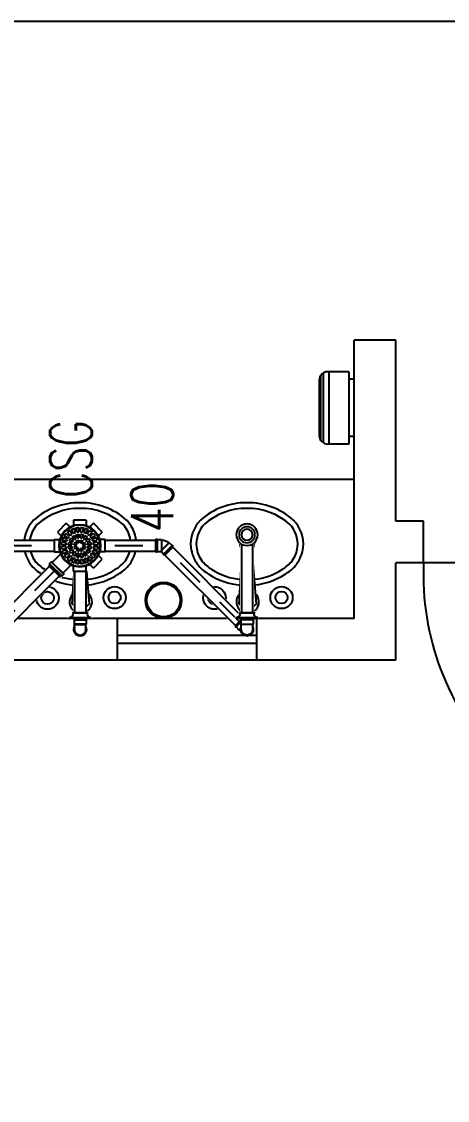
# Model space of a CAD drawing. Header units: inches. Extents: x 542787 to 543192, y 9574025 to 9574373.
# Drawn here: x 543048.225 to 543049.757, y 9574104.622 to 9574108.5 of the extents above; entities that cross this region are included whole.
import ezdxf
from ezdxf.enums import TextEntityAlignment as Align

# ---------------------------------------------------------------- set-up
doc = ezdxf.new("R2010")
doc.units = ezdxf.units.IN
doc.header["$MEASUREMENT"] = 0
doc.linetypes.add('DASHDOT', pattern=[1, 0.5, -0.25, 0, -0.25])
doc.linetypes.add('HIDDEN2', pattern=[4.7625, 3.175, -1.5875])
for name, color, linetype in [('EIXO', 8, 'Continuous'), ('I-ARQ', 8, 'Continuous'), ('I-ESGOTO', 6, 'Continuous'), ('I-NORMO_INST', 4, 'Continuous'), ('TINTERNO', 8, 'Continuous')]:
    doc.layers.add(name, color=color, linetype=linetype)
doc.styles.add('125', font='ROMANS.SHX', dxfattribs={"width": 0.7, "height": 0.25})
doc.styles.add('25', font='ROMANS.SHX', dxfattribs={"width": 0.7, "height": 0.05})

# ---------------------------------------------------------------- blocks, each defined once
blk = doc.blocks.new('*U72')
at = {"color": 2}
blk.add_wipeout([(-0.0161, 0.0161), (0.1103, 0.1425), (0.1425, 0.1103), (0.0161, -0.0161)], dxfattribs=at)
for p, q in [((-0.0141, 0.0141), (0.1123, 0.1405)), ((0.0141, -0.0141), (0.1405, 0.1123))]:
    blk.add_line(p, q)
at = {"layer": 'EIXO', "linetype": 'DASHDOT', "ltscale": 0.01}
blk.add_line((0, 0), (0.1264, 0.1264), dxfattribs=at)
blk = doc.blocks.new('*U81')
at = {"color": 2}
blk.add_wipeout([(0, 0.0228), (0.5486, 0.0228), (0.5486, -0.0228), (0, -0.0228)], dxfattribs=at)
for p, q in [((0, 0.02), (0.5486, 0.02)), ((0, -0.02), (0.5486, -0.02))]:
    blk.add_line(p, q)
at = {"layer": 'EIXO', "linetype": 'DASHDOT', "ltscale": 0.01}
blk.add_line((0, 0), (0.5486, 0), dxfattribs=at)
blk = doc.blocks.new('*U76')
at = {"color": 2}
blk.add_wipeout([(0.0201, 0.0201), (1.9023, -1.862), (1.862, -1.9023), (-0.0201, -0.0201)], dxfattribs=at)
for p, q in [((0.0177, 0.0177), (1.8998, -1.8645)), ((-0.0177, -0.0177), (1.8645, -1.8998))]:
    blk.add_line(p, q)
at = {"layer": 'EIXO', "linetype": 'DASHDOT', "ltscale": 0.01}
blk.add_line((0, 0), (1.8821, -1.8821), dxfattribs=at)
blk = doc.blocks.new('*U82')
at = {"color": 2}
blk.add_wipeout([(0.1177, -0.0846), (0.3715, -0.3384), (0.3384, -0.3715), (0.0846, -0.1177)], dxfattribs=at)
for p, q in [((0.087, -0.1153), (0.3408, -0.3691)), ((0.1153, -0.087), (0.3691, -0.3408))]:
    blk.add_line(p, q)
at = {"layer": 'EIXO', "linetype": 'DASHDOT', "ltscale": 0.01}
blk.add_line((0.1011, -0.1011), (0.3549, -0.3549), dxfattribs=at)
blk = doc.blocks.new('*U67')
at = {"color": 2}
blk.add_wipeout([(0.0278, 0.0036), (0.0295, 0.0036), (0.0401, -0.007), (0.0415, -0.007), (0.0448, -0.0103), (0.0103, -0.0448), (0.007, -0.0415), (0.007, -0.0401), (-0.0036, -0.0295), (-0.0036, -0.0278), (-0.0085, -0.0228), (-0.0135, -0.0203), (-0.0208, -0.0127), (-0.0243, -0.0019), (-0.0237, 0.0059), (-0.0199, 0.0141), (-0.0152, 0.0191), (-0.0086, 0.0228), (-0.0002, 0.0244), (0.0052, 0.0238), (0.0135, 0.0203), (0.0187, 0.0156), (0.0228, 0.0085)], dxfattribs=at)
for p, q in [((0.0215, 0.0077), (0.0272, 0.002)), ((0.0223, -0.0045), (0.0288, 0.002)), ((0.0271, 0.002), (0.0227, -0.0025)), ((0.0288, 0.002), (0.0271, 0.002)), ((0.0395, -0.0086), (0.0288, 0.002)), ((-0.0077, -0.0215), (-0.002, -0.0272)), ((0.0045, -0.0223), (-0.002, -0.0288)), ((-0.002, -0.0271), (0.0025, -0.0227)), ((-0.002, -0.0288), (-0.002, -0.0271)), ((0.0086, -0.0395), (-0.002, -0.0288)), ((0.0409, -0.0086), (0.0086, -0.0409)), ((0.0437, -0.0115), (0.0115, -0.0437)), ((0.0409, -0.0086), (0.0395, -0.0086)), ((0.0437, -0.0115), (0.0409, -0.0086)), ((0.0086, -0.0409), (0.0086, -0.0395)), ((0.0115, -0.0437), (0.0086, -0.0409))]:
    blk.add_line(p, q)
for radius in [0.0228, 0.02]:
    blk.add_circle((0, 0), radius)
at = {"layer": 'TINTERNO'}
blk.add_line((0.0395, -0.0086), (0.0086, -0.0395), dxfattribs=at)
blk.add_circle((0, 0), 0.0188, dxfattribs=at)
blk = doc.blocks.new('*U68')
at = {"color": 2}
blk.add_wipeout([(0.0171, 0.0222), (0.0183, 0.0234), (0.0333, 0.0234), (0.0343, 0.0244), (0.039, 0.0244), (0.039, -0.0244), (0.0343, -0.0244), (0.0333, -0.0234), (0.0183, -0.0234), (0.0171, -0.0222), (0.0101, -0.0222), (0.0049, -0.0239), (-0.0057, -0.0237), (-0.0159, -0.0185), (-0.0209, -0.0126), (-0.024, -0.0041), (-0.0242, 0.0027), (-0.0222, 0.01), (-0.0174, 0.0171), (-0.0132, 0.0205), (-0.0048, 0.0239), (0.0022, 0.0243), (0.0101, 0.0222)], dxfattribs=at)
for p, q in [((0, 0.0206), (0.0178, 0.0206)), ((0.019, 0.0218), (0.0178, 0.0206)), ((0.034, 0.0218), (0.019, 0.0218)), ((0.035, 0.0228), (0.034, 0.0218)), ((0.039, 0.0228), (0.035, 0.0228)), ((0.039, 0.0228), (0.039, -0.0228)), ((0, -0.0206), (0.0178, -0.0206)), ((0.019, -0.0218), (0.0178, -0.0206)), ((0.034, -0.0218), (0.019, -0.0218)), ((0.035, -0.0228), (0.034, -0.0218)), ((0.039, -0.0228), (0.035, -0.0228))]:
    blk.add_line(p, q)
at = {"color": 8}
for p, q in [((0.0178, 0.0206), (0.0178, -0.0206)), ((0.019, -0.0218), (0.019, 0.0218)), ((0.034, 0.0218), (0.034, -0.0218)), ((0.035, 0.0228), (0.035, -0.0228))]:
    blk.add_line(p, q, dxfattribs=at)
blk.add_arc((0, 0), 0.0228, 64.6232, 295.3768, dxfattribs=at)
for radius, start, end in [(0.0218, 70.9009, 289.0991), (0.0206, 90, 270)]:
    blk.add_arc((0, 0), radius, start, end)
blk = doc.blocks.new('J4540')
at = {"color": 1, "style": '25'}
for tag, flags, p in [('DESCRICAO', 1, (-0.1561, -0.1085)), ('MARCA', 1, (-0.1561, -0.1877)), ('QUANT.', 3, (-0.1561, -0.2718))]:
    blk.add_attdef(tag, text='', height=0.05, dxfattribs=dict(at, flags=flags)).set_placement(p, align=Align.CENTER)
at = {"color": 2}
blk.add_wipeout([(0.0278, -0.0238), (0.0235, -0.0238), (0.0225, -0.0228), (0.0097, -0.0228), (0.0006, -0.0318), (0.0006, -0.0332), (-0.0025, -0.0363), (-0.0358, -0.0029), (-0.0328, 0.0001), (-0.0314, 0.0001), (-0.0207, 0.0107), (-0.019, 0.0107), (-0.0066, 0.0179), (0.0062, 0.0212), (0.0075, 0.0224), (0.0225, 0.0224), (0.0235, 0.0234), (0.0278, 0.0234)], dxfattribs=at)
for p, q in [((-0.031, -0.0007), (-0.0204, 0.0099)), ((0.0078, -0.0183), (-0.0204, 0.0099)), ((-0.0204, 0.0099), (-0.0187, 0.0099)), ((0.0078, 0.0216), (0.0066, 0.0204)), ((0.0228, 0.0216), (0.0078, 0.0216)), ((0.0078, 0.0216), (0.0078, -0.0183)), ((0.0238, 0.0226), (0.0228, 0.0216)), ((0.0278, 0.0226), (0.0238, 0.0226)), ((0.0238, 0.0226), (0.0238, -0.023)), ((0.0278, -0.023), (0.0278, 0.0226)), ((-0.0353, -0.0035), (-0.0324, -0.0007)), ((-0.003, -0.0357), (-0.0353, -0.0035)), ((-0.0002, -0.0329), (-0.0324, -0.0007)), ((-0.0324, -0.0007), (-0.031, -0.0007)), ((-0.003, -0.0357), (-0.0002, -0.0329)), ((-0.0002, -0.0315), (0.0093, -0.022)), ((-0.0002, -0.0329), (-0.0002, -0.0315)), ((0.0078, -0.0183), (0.0093, -0.022)), ((0.0228, -0.022), (0.0093, -0.022)), ((0.0238, -0.023), (0.0228, -0.022)), ((0.0278, -0.023), (0.0238, -0.023))]:
    blk.add_line(p, q)
at = {"color": 8}
for p, q in [((-0.0187, 0.0099), (0.0066, -0.0154)), ((0.0066, -0.0154), (0.0066, 0.0204)), ((0.0228, 0.0216), (0.0228, -0.022)), ((-0.0002, -0.0315), (-0.031, -0.0007)), ((0.0066, -0.0154), (0.0078, -0.0183))]:
    blk.add_line(p, q, dxfattribs=at)
blk.add_arc((0.0157, -0.0373), 0.0584, 98.9327, 126.0673)
blk = doc.blocks.new('SF40B5')
at = {"color": 8, "linetype": 'Continuous'}
for p, q in [((0.0011, 0.04), (0, 0.04)), ((0, 0.04), (0, -0.04)), ((0.0011, 0.04), (0.0011, -0.04)), ((0.0191, 0.0267), (0.0184, 0.0267)), ((0.0184, 0.0267), (0.0184, -0.0267)), ((0.0197, 0.026), (0.0197, -0.026)), ((0.0191, -0.0267), (0.0184, -0.0267)), ((0.0011, -0.04), (0, -0.04))]:
    blk.add_line(p, q, dxfattribs=at)
at = {"linetype": 'Continuous'}
for p, q in [((0.2669, 0.02), (0.0197, 0.02)), ((0.2669, -0.02), (0.0197, -0.02))]:
    blk.add_line(p, q, dxfattribs=at)
for radius in [0.0387, 0.02]:
    blk.add_circle((0.3, 0), radius)
at = {"color": 8}
blk.add_circle((0.3, 0), 0.0287, dxfattribs=at)
at = {"linetype": 'Continuous'}
for centre, start, end in [((0.0187, 0.0443), 201.6148, 268.9949), ((0.0187, -0.0443), 91.0051, 158.3852)]:
    blk.add_arc(centre, 0.019, start, end, dxfattribs=at)
at = {"color": 8, "linetype": 'Continuous'}
for centre, start, end in [((0.0191, 0.026), 0, 90), ((0.0191, -0.026), 270, 0)]:
    blk.add_arc(centre, 0.000667, start, end, dxfattribs=at)
at = {"color": 2}
blk.add_wipeout([(0.0011, 0.0446), (0.0067, 0.0446), (0.0067, 0.0383), (0.0149, 0.0312), (0.0253, 0.0312), (0.0253, 0.0246), (0.2659, 0.0246), (0.2726, 0.0326), (0.2841, 0.0398), (0.2972, 0.0431), (0.3107, 0.0422), (0.3233, 0.0371), (0.3337, 0.0284), (0.3408, 0.017), (0.3441, 0.0038), (0.3432, -0.0097), (0.3382, -0.0222), (0.3295, -0.0326), (0.318, -0.0398), (0.3049, -0.0431), (0.2914, -0.0422), (0.2788, -0.0371), (0.2684, -0.0284), (0.266, -0.0246), (0.0253, -0.0246), (0.0253, -0.0312), (0.0149, -0.0312), (0.0067, -0.0383), (0.0067, -0.0446), (0.0011, -0.0446)], dxfattribs=at)
at = {"color": 8, "linetype": 'Continuous'}
for p, q in [((0.0021, 0.04), (0.0011, 0.04)), ((0.0011, 0.04), (0.0011, -0.04)), ((0.0021, 0.04), (0.0021, -0.04)), ((0.0201, 0.0267), (0.0194, 0.0267)), ((0.0194, 0.0267), (0.0194, -0.0267)), ((0.0208, 0.026), (0.0208, -0.026)), ((0.0201, -0.0267), (0.0194, -0.0267)), ((0.0021, -0.04), (0.0011, -0.04))]:
    blk.add_line(p, q, dxfattribs=at)
at = {"linetype": 'Continuous'}
for p, q in [((0.2679, 0.02), (0.0208, 0.02)), ((0.2679, -0.02), (0.0208, -0.02))]:
    blk.add_line(p, q, dxfattribs=at)
for radius in [0.0387, 0.02]:
    blk.add_circle((0.3011, 0), radius)
at = {"color": 8}
blk.add_circle((0.3011, 0), 0.0287, dxfattribs=at)
at = {"linetype": 'Continuous'}
for centre, start, end in [((0.0198, 0.0443), 201.6148, 268.9949), ((0.0198, -0.0443), 91.0051, 158.3852)]:
    blk.add_arc(centre, 0.019, start, end, dxfattribs=at)
at = {"color": 8, "linetype": 'Continuous'}
for centre, start, end in [((0.0201, 0.026), 0, 90), ((0.0201, -0.026), 270, 0)]:
    blk.add_arc(centre, 0.000667, start, end, dxfattribs=at)
blk = doc.blocks.new('*U83')
at = {"color": 2}
blk.add_wipeout([(0.0036, -0.0278), (0.0036, -0.0295), (-0.007, -0.0401), (-0.007, -0.0415), (-0.0103, -0.0448), (-0.0448, -0.0103), (-0.0415, -0.007), (-0.0401, -0.007), (-0.0295, 0.0036), (-0.0278, 0.0036), (-0.0228, 0.0085), (-0.0203, 0.0135), (-0.0127, 0.0208), (-0.0019, 0.0243), (0.0059, 0.0237), (0.0141, 0.0199), (0.0191, 0.0152), (0.0228, 0.0086), (0.0244, 0.0002), (0.0238, -0.0052), (0.0203, -0.0135), (0.0156, -0.0187), (0.0085, -0.0228)], dxfattribs=at)
for p, q in [((-0.0395, -0.0086), (-0.0288, 0.002)), ((-0.0223, -0.0045), (-0.0288, 0.002)), ((-0.0288, 0.002), (-0.0271, 0.002)), ((-0.0215, 0.0077), (-0.0272, 0.002)), ((-0.0271, 0.002), (-0.0227, -0.0025)), ((-0.0437, -0.0115), (-0.0409, -0.0086)), ((-0.0115, -0.0437), (-0.0437, -0.0115)), ((-0.0086, -0.0409), (-0.0409, -0.0086)), ((-0.0409, -0.0086), (-0.0395, -0.0086)), ((-0.0086, -0.0395), (0.002, -0.0288)), ((-0.0045, -0.0223), (0.002, -0.0288)), ((0.002, -0.0271), (-0.0025, -0.0227)), ((0.0077, -0.0215), (0.002, -0.0272)), ((0.002, -0.0288), (0.002, -0.0271)), ((-0.0115, -0.0437), (-0.0086, -0.0409)), ((-0.0086, -0.0409), (-0.0086, -0.0395))]:
    blk.add_line(p, q)
for radius in [0.0228, 0.02]:
    blk.add_circle((0, 0), radius)
at = {"layer": 'TINTERNO'}
blk.add_line((-0.0086, -0.0395), (-0.0395, -0.0086), dxfattribs=at)
blk.add_circle((0, 0), 0.0188, dxfattribs=at)
blk = doc.blocks.new('A$C57B471C8')
for p, q in [((-0.2101, 0.0488), (-0.1783, 0.0806)), ((-0.1783, 0.0806), (-0.1646, 0.0669)), ((-0.152, 0.0915), (-0.152, 0.0721)), ((-0.152, 0.0915), (-0.107, 0.0915)), ((-0.107, 0.0915), (-0.107, 0.0721)), ((-0.0807, 0.0806), (-0.0944, 0.0669)), ((-0.0807, 0.0806), (-0.0489, 0.0488)), ((-0.2101, 0.0488), (-0.1964, 0.0351)), ((-0.0489, 0.0488), (-0.0626, 0.0351)), ((-0.221, -0.0225), (-0.221, 0.0225)), ((-0.221, 0.0225), (-0.2016, 0.0225)), ((-0.0181, 0.0273), (-0.0591, 0.0273)), ((-0.0168, 0.0309), (-0.0171, 0.0283)), ((-0.0071, 0.0318), (-0.0158, 0.0318)), ((-0.0158, 0.0308), (-0.0158, -0.0308)), ((-0.0071, 0.0308), (-0.0071, -0.0308)), ((-0.0061, 0.0311), (-0.0053, 0.0281)), ((0, 0.0273), (-0.0044, 0.0273)), ((0, 0.0273), (0, -0.0273)), ((-0.221, -0.0225), (-0.2016, -0.0225)), ((-0.2101, -0.0488), (-0.1964, -0.0351)), ((-0.0489, -0.0488), (-0.0626, -0.0351)), ((-0.0181, -0.0273), (-0.0591, -0.0273)), ((-0.0168, -0.0309), (-0.0171, -0.0283)), ((-0.0071, -0.0318), (-0.0158, -0.0318)), ((-0.0061, -0.0311), (-0.0053, -0.0281)), ((0, -0.0273), (-0.0044, -0.0273)), ((-0.1783, -0.0806), (-0.2101, -0.0488)), ((-0.1783, -0.0806), (-0.1646, -0.0669)), ((-0.152, -0.0915), (-0.152, -0.0721)), ((-0.107, -0.0915), (-0.107, -0.0721)), ((-0.0807, -0.0806), (-0.0944, -0.0669)), ((-0.0489, -0.0488), (-0.0807, -0.0806)), ((-0.107, -0.0915), (-0.152, -0.0915))]:
    blk.add_line(p, q)
at = {"color": 8}
for p, q in [((-0.1666, 0.0328), (-0.1781, 0.0444)), ((-0.1623, 0.0371), (-0.1739, 0.0486)), ((-0.1568, 0.0413), (-0.165, 0.0554)), ((-0.1516, 0.0443), (-0.1598, 0.0584)), ((-0.1452, 0.0469), (-0.1494, 0.0627)), ((-0.1394, 0.0485), (-0.1436, 0.0643)), ((-0.1376, 0.0273), (-0.1426, 0.0394)), ((-0.1325, 0.0494), (-0.1325, 0.0657)), ((-0.1325, 0.0283), (-0.1325, 0.0414)), ((-0.1265, 0.0494), (-0.1265, 0.0657)), ((-0.1265, 0.0283), (-0.1265, 0.0414)), ((-0.1214, 0.0273), (-0.1164, 0.0394)), ((-0.1196, 0.0485), (-0.1154, 0.0643)), ((-0.1138, 0.0469), (-0.1096, 0.0627)), ((-0.1074, 0.0443), (-0.0992, 0.0584)), ((-0.1022, 0.0413), (-0.094, 0.0554)), ((-0.0967, 0.0371), (-0.0851, 0.0486)), ((-0.0924, 0.0328), (-0.0809, 0.0444)), ((-0.1789, 0.003), (-0.1952, 0.003)), ((-0.178, 0.0099), (-0.1938, 0.0141)), ((-0.1764, 0.0157), (-0.1922, 0.0199)), ((-0.1738, 0.0221), (-0.1879, 0.0303)), ((-0.1708, 0.0273), (-0.1849, 0.0355)), ((-0.1578, 0.003), (-0.1709, 0.003)), ((-0.1568, 0.0081), (-0.1689, 0.0131)), ((-0.1545, 0.0136), (-0.1666, 0.0186)), ((-0.1517, 0.0179), (-0.1609, 0.0271)), ((-0.1474, 0.0222), (-0.1566, 0.0314)), ((-0.1401, 0.003), (-0.1498, 0.003)), ((-0.1431, 0.025), (-0.1481, 0.0371)), ((-0.1391, 0.0054), (-0.146, 0.0122)), ((-0.1349, 0.0096), (-0.1417, 0.0165)), ((-0.1325, 0.0106), (-0.1325, 0.0203)), ((-0.1265, 0.0106), (-0.1265, 0.0203)), ((-0.1241, 0.0096), (-0.1173, 0.0165)), ((-0.1199, 0.0054), (-0.113, 0.0122)), ((-0.1189, 0.003), (-0.1092, 0.003)), ((-0.1159, 0.025), (-0.1109, 0.0371)), ((-0.1116, 0.0222), (-0.1024, 0.0314)), ((-0.1073, 0.0179), (-0.0981, 0.0271)), ((-0.1045, 0.0136), (-0.0924, 0.0186)), ((-0.1022, 0.0081), (-0.0901, 0.0131)), ((-0.1012, 0.003), (-0.0881, 0.003)), ((-0.0882, 0.0273), (-0.0741, 0.0355)), ((-0.0852, 0.0221), (-0.0711, 0.0303)), ((-0.0826, 0.0157), (-0.0668, 0.0199)), ((-0.081, 0.0099), (-0.0652, 0.0141)), ((-0.0801, 0.003), (-0.0638, 0.003)), ((-0.0171, 0.0273), (-0.0171, -0.0273)), ((-0.0051, 0.0273), (-0.0051, -0.0273)), ((-0.1789, -0.003), (-0.1952, -0.003)), ((-0.178, -0.0099), (-0.1938, -0.0141)), ((-0.1764, -0.0157), (-0.1922, -0.0199)), ((-0.1738, -0.0221), (-0.1879, -0.0303)), ((-0.1708, -0.0273), (-0.1849, -0.0355)), ((-0.1666, -0.0328), (-0.1781, -0.0444)), ((-0.1623, -0.0371), (-0.1739, -0.0486)), ((-0.1578, -0.003), (-0.1709, -0.003)), ((-0.1568, -0.0081), (-0.1689, -0.0131)), ((-0.1545, -0.0136), (-0.1666, -0.0186)), ((-0.1517, -0.0179), (-0.1609, -0.0271)), ((-0.1474, -0.0222), (-0.1566, -0.0314)), ((-0.1401, -0.003), (-0.1498, -0.003)), ((-0.1431, -0.025), (-0.1481, -0.0371)), ((-0.1391, -0.0054), (-0.146, -0.0122)), ((-0.1376, -0.0273), (-0.1426, -0.0394)), ((-0.1349, -0.0096), (-0.1417, -0.0165)), ((-0.1325, -0.0106), (-0.1325, -0.0203)), ((-0.1325, -0.0283), (-0.1325, -0.0414)), ((-0.1265, -0.0106), (-0.1265, -0.0203)), ((-0.1265, -0.0283), (-0.1265, -0.0414)), ((-0.1241, -0.0096), (-0.1173, -0.0165)), ((-0.1214, -0.0273), (-0.1164, -0.0394)), ((-0.1199, -0.0054), (-0.113, -0.0122)), ((-0.1189, -0.003), (-0.1092, -0.003)), ((-0.1159, -0.025), (-0.1109, -0.0371)), ((-0.1116, -0.0222), (-0.1024, -0.0314)), ((-0.1073, -0.0179), (-0.0981, -0.0271)), ((-0.1045, -0.0136), (-0.0924, -0.0186)), ((-0.1022, -0.0081), (-0.0901, -0.0131)), ((-0.1012, -0.003), (-0.0881, -0.003)), ((-0.0967, -0.0371), (-0.0851, -0.0486)), ((-0.0924, -0.0328), (-0.0809, -0.0444)), ((-0.0882, -0.0273), (-0.0741, -0.0355)), ((-0.0852, -0.0221), (-0.0711, -0.0303)), ((-0.0826, -0.0157), (-0.0668, -0.0199)), ((-0.081, -0.0099), (-0.0652, -0.0141)), ((-0.0801, -0.003), (-0.0638, -0.003)), ((-0.1568, -0.0413), (-0.165, -0.0554)), ((-0.1516, -0.0443), (-0.1598, -0.0584)), ((-0.1452, -0.0469), (-0.1494, -0.0627)), ((-0.1394, -0.0485), (-0.1436, -0.0643)), ((-0.1325, -0.0494), (-0.1325, -0.0657)), ((-0.1265, -0.0494), (-0.1265, -0.0657)), ((-0.1196, -0.0485), (-0.1154, -0.0643)), ((-0.1138, -0.0469), (-0.1096, -0.0627)), ((-0.1074, -0.0443), (-0.0992, -0.0584)), ((-0.1022, -0.0413), (-0.094, -0.0554))]:
    blk.add_line(p, q, dxfattribs=at)
blk.add_circle((-0.1295, 0), 0.0755)
blk.add_circle((-0.1295, 0), 0.0735, dxfattribs=at)
for radius, start, end in [(0.0658, 137.6132, 147.3868), (0.0658, 122.6132, 132.3868), (0.0495, 123.4746, 131.5254), (0.0658, 107.6132, 117.3868), (0.0495, 108.4746, 116.5254), (0.0658, 92.6132, 102.3868), (0.0415, 94.1455, 108.3545), (0.0495, 93.4746, 101.5254), (0.0658, 77.6132, 87.3868), (0.0495, 78.4746, 86.5254), (0.0415, 71.6455, 85.8545), (0.0495, 63.4746, 71.5254), (0.0658, 62.6132, 72.3868), (0.0495, 48.4746, 56.5254), (0.0658, 47.6132, 57.3868), (0.0658, 32.6132, 42.3868), (0.0658, 167.6132, 177.3868), (0.0658, 152.6132, 162.3868), (0.0495, 168.4746, 176.5254), (0.0495, 153.4746, 161.5254), (0.0415, 161.6455, 175.8545), (0.0495, 138.4746, 146.5254), (0.0415, 139.1455, 153.3545), (0.0285, 163.5423, 173.9577), (0.0415, 116.6455, 130.8545), (0.0285, 141.0423, 151.4577), (0.0205, 143.415, 171.585), (0.0285, 118.5423, 128.9577), (0.0205, 98.415, 126.585), (0.011, 150.8266, 164.1734), (0.0285, 96.0423, 106.4577), (0.011, 105.8266, 119.1734), (0.0285, 73.5423, 83.9577), (0.0205, 53.415, 81.585), (0.011, 60.8266, 74.1734), (0.011, 15.8266, 29.1734), (0.0285, 51.0423, 61.4577), (0.0205, 8.415, 36.585), (0.0415, 49.1455, 63.3545), (0.0285, 28.5423, 38.9577), (0.0285, 6.0423, 16.4577), (0.0415, 26.6455, 40.8545), (0.0495, 33.4746, 41.5254), (0.0415, 4.1455, 18.3545), (0.0495, 18.4746, 26.5254), (0.0495, 3.4746, 11.5254), (0.0658, 17.6132, 27.3868), (0.0658, 2.6132, 12.3868), (0.0658, 182.6132, 192.3868), (0.0658, 197.6132, 207.3868), (0.0658, 212.6132, 222.3868), (0.0495, 183.4746, 191.5254), (0.0495, 198.4746, 206.5254), (0.0415, 184.1455, 198.3545), (0.0495, 213.4746, 221.5254), (0.0415, 206.6455, 220.8545), (0.0495, 228.4746, 236.5254), (0.0285, 186.0423, 196.4577), (0.0415, 229.1455, 243.3545), (0.0285, 208.5423, 218.9577), (0.0205, 188.415, 216.585), (0.0285, 231.0423, 241.4577), (0.0205, 233.415, 261.585), (0.011, 195.8266, 209.1734), (0.0285, 253.5423, 263.9577), (0.011, 240.8266, 254.1734), (0.011, 285.8266, 299.1734), (0.0205, 278.415, 306.585), (0.0285, 276.0423, 286.4577), (0.011, 330.8266, 344.1734), (0.0285, 298.5423, 308.9577), (0.0205, 323.415, 351.585), (0.0415, 296.6455, 310.8545), (0.0285, 321.0423, 331.4577), (0.0285, 343.5423, 353.9577), (0.0495, 303.4746, 311.5254), (0.0415, 319.1455, 333.3545), (0.0495, 318.4746, 326.5254), (0.0415, 341.6455, 355.8545), (0.0495, 333.4746, 341.5254), (0.0495, 348.4746, 356.5254), (0.0658, 317.6132, 327.3868), (0.0658, 332.6132, 342.3868), (0.0658, 347.6132, 357.3868), (0.0658, 227.6132, 237.3868), (0.0658, 242.6132, 252.3868), (0.0495, 243.4746, 251.5254), (0.0658, 257.6132, 267.3868), (0.0415, 251.6455, 265.8545), (0.0495, 258.4746, 266.5254), (0.0415, 274.1455, 288.3545), (0.0495, 273.4746, 281.5254), (0.0658, 272.6132, 282.3868), (0.0495, 288.4746, 296.5254), (0.0658, 287.6132, 297.3868), (0.0658, 302.6132, 312.3868)]:
    blk.add_arc((-0.1295, 0), radius, start, end, dxfattribs=at)
for centre, start, end in [((-0.0181, 0.0284), 270, 355), ((-0.0158, 0.0308), 90, 175), ((-0.0071, 0.0308), 15, 90), ((-0.0044, 0.0284), 195, 270), ((-0.0181, -0.0284), 5, 90), ((-0.0158, -0.0308), 185, 270), ((-0.0071, -0.0308), 270, 345), ((-0.0044, -0.0284), 90, 165)]:
    blk.add_arc(centre, 0.001, start, end)
blk = doc.blocks.new('*U113')
at = {"color": 1, "style": '25'}
for tag, flags, p in [('MARCA', 1, (0, -0.1877)), ('QUANT.', 3, (0, -0.2718))]:
    blk.add_attdef(tag, text='', height=0.05, dxfattribs=dict(at, flags=flags)).set_placement(p, align=Align.CENTER)
at = {"color": 2}
blk.add_wipeout([(-0.0915, 0.0283), (-0.0762, 0.0283), (-0.0739, 0.0339), (-0.0847, 0.0447), (-0.0447, 0.0847), (-0.0339, 0.0739), (-0.0283, 0.0762), (-0.0283, 0.0915), (0.0283, 0.0915), (0.0283, 0.0762), (0.0339, 0.0739), (0.0447, 0.0847), (0.0847, 0.0447), (0.0739, 0.0339), (0.0762, 0.0283), (0.0915, 0.0283), (0.0915, -0.0283), (0.0762, -0.0283), (0.076, -0.029), (0.1007, -0.0538), (0.1047, -0.0539), (0.117, -0.0662), (0.066, -0.1171), (0.0538, -0.1049), (0.0538, -0.1007), (0.029, -0.076), (0.0283, -0.0762), (0.0283, -0.0915), (-0.0283, -0.0915), (-0.0283, -0.0762), (-0.0339, -0.0739), (-0.0447, -0.0847), (-0.0847, -0.0447), (-0.0739, -0.0339), (-0.0762, -0.0283), (-0.0915, -0.0283)], dxfattribs=at)
at = {"color": 2, "rotation": 315.0000000000049}
blk.add_blockref('A$C57B471C8', (0.0915, -0.0916), dxfattribs=at)
at = {"color": 2}
blk.add_wipeout([(-0.0915, 0.0283), (-0.0762, 0.0283), (-0.0739, 0.0339), (-0.0847, 0.0447), (-0.0447, 0.0847), (-0.0339, 0.0739), (-0.0283, 0.0762), (-0.0283, 0.0915), (0.0283, 0.0915), (0.0283, 0.0762), (0.0339, 0.0739), (0.0447, 0.0847), (0.0847, 0.0447), (0.0739, 0.0339), (0.0762, 0.0283), (0.0915, 0.0283), (0.0915, -0.0283), (0.0762, -0.0283), (0.076, -0.029), (0.1007, -0.0538), (0.1047, -0.0539), (0.117, -0.0662), (0.066, -0.1171), (0.0538, -0.1049), (0.0538, -0.1007), (0.029, -0.076), (0.0283, -0.0762), (0.0283, -0.0915), (-0.0283, -0.0915), (-0.0283, -0.0762), (-0.0339, -0.0739), (-0.0447, -0.0847), (-0.0847, -0.0447), (-0.0739, -0.0339), (-0.0762, -0.0283), (-0.0915, -0.0283)], dxfattribs=at)
at = {"color": 2, "rotation": 315.0000000000049}
blk.add_blockref('A$C57B471C8', (0.0915, -0.0916), dxfattribs=at)
at = {"color": 1, "style": '25', "flags": 1}
blk.add_attdef('DESCRICAO', text='', height=0.05, dxfattribs=at).set_placement((0, -0.1085), align=Align.CENTER)

msp = doc.modelspace()

# ---------------------------------------------------------------- linework, layer by layer
at = {"layer": 'I-ARQ'}
for p, q in [((543050.771, 9574108.5001), (543046.571, 9574108.5001)), ((543049.571, 9574107.3545), (543049.421, 9574107.3545)), ((543049.421, 9574106.3545), (543049.421, 9574107.3545)), ((543049.571, 9574106.7045), (543049.571, 9574107.3545)), ((543049.3007, 9574107.2278), (543049.3007, 9574106.9956)), ((543049.3101, 9574107.2372), (543049.3101, 9574106.9863)), ((543049.4019, 9574107.2417), (543049.326, 9574107.2417)), ((543049.3304, 9574107.2417), (543049.3304, 9574106.9817)), ((543049.4019, 9574107.2417), (543049.4019, 9574106.9817)), ((543049.296, 9574107.2117), (543049.296, 9574107.0117)), ((543049.421, 9574107.2147), (543049.4019, 9574107.2147)), ((543049.421, 9574107.0088), (543049.421, 9574107.2147)), ((543049.421, 9574107.0088), (543049.4019, 9574107.0088)), ((543049.4019, 9574106.9817), (543049.326, 9574106.9817)), ((543049.421, 9574106.8545), (543045.651, 9574106.8545)), ((543049.671, 9574106.7045), (543049.571, 9574106.7045)), ((543049.671, 9574106.5545), (543049.671, 9574106.7045)), ((543048.4076, 9574106.4061), (543048.4166, 9574106.5521)), ((543048.4696, 9574106.4061), (543048.4583, 9574106.5521)), ((543049.0076, 9574106.4061), (543049.0166, 9574106.5521)), ((543049.0696, 9574106.4061), (543049.0583, 9574106.5521)), ((543049.571, 9574106.2045), (543049.571, 9574106.5545)), ((543049.671, 9574106.5545), (543049.571, 9574106.5545)), ((543050.671, 9574106.5545), (543049.671, 9574106.5545)), ((543049.421, 9574106.3545), (543045.651, 9574106.3545)), ((543049.571, 9574106.2045), (543045.651, 9574106.2045))]:
    msp.add_line(p, q, dxfattribs=at)
at = {"layer": 'I-ARQ', "linetype": 'HIDDEN2'}
for p, q in [((543048.5698, 9574106.2045), (543048.5698, 9574106.3545)), ((543049.0698, 9574106.3545), (543049.0698, 9574106.2045)), ((543048.5698, 9574106.2945), (543049.0698, 9574106.2945)), ((543049.0698, 9574106.2645), (543048.5698, 9574106.2645))]:
    msp.add_line(p, q, dxfattribs=at)
at = {"layer": 'I-ARQ'}
for centre, radius in [((543048.436, 9574106.6221), 0.0248), ((543048.436, 9574106.6221), 0.0188), ((543049.036, 9574106.6221), 0.0248), ((543049.036, 9574106.6221), 0.0188), ((543048.436, 9574106.6221), 0.0146), ((543049.036, 9574106.6221), 0.0146), ((543048.3188, 9574106.4283), 0.0406), ((543048.3188, 9574106.4283), 0.0228), ((543048.56, 9574106.4299), 0.0398), ((543048.56, 9574106.4299), 0.0218), ((543048.9188, 9574106.4283), 0.0406), ((543048.9188, 9574106.4283), 0.0228), ((543049.16, 9574106.4299), 0.0398), ((543049.16, 9574106.4299), 0.0218)]:
    msp.add_circle(centre, radius, dxfattribs=at)
at = {"layer": 'I-ARQ', "linetype": 'Continuous', "ltscale": 2.5}
for radius in [0.065, 0.0599]:
    msp.add_circle((543048.736, 9574106.42), radius, dxfattribs=at)
at = {"layer": 'I-ARQ'}
for centre, radius, start, end in [((543049.326, 9574107.2117), 0.03, 90, 180), ((543049.326, 9574107.0117), 0.03, 180, 270), ((543048.4341, 9574106.5221), 0.2488, 89.5162, 131.6756), ((543048.4379, 9574106.5221), 0.2488, 48.3244, 90.4838), ((543049.0341, 9574106.5221), 0.2488, 89.5162, 131.6756), ((543049.0379, 9574106.5221), 0.2488, 48.3244, 90.4838), ((543048.4341, 9574106.5221), 0.2284, 89.5162, 131.4959), ((543048.4379, 9574106.5221), 0.2284, 48.5041, 90.4838), ((543049.0341, 9574106.5221), 0.2284, 89.5162, 131.4959), ((543049.0379, 9574106.5221), 0.2284, 48.5041, 90.4838), ((543048.3568, 9574106.6216), 0.1234, 135.6181, 185.5476), ((543048.3568, 9574106.6216), 0.103, 135.9979, 185.422), ((543048.5152, 9574106.6216), 0.103, 354.578, 44.0021), ((543048.5152, 9574106.6216), 0.1234, 354.4524, 44.3819), ((543048.9568, 9574106.6216), 0.1234, 135.6181, 185.5476), ((543048.9568, 9574106.6216), 0.103, 135.9979, 185.422), ((543049.1152, 9574106.6216), 0.103, 354.578, 44.0021), ((543049.1152, 9574106.6216), 0.1234, 354.4524, 44.3819), ((543048.3624, 9574106.6251), 0.1292, 186.8233, 215.4768), ((543048.3624, 9574106.6251), 0.1089, 186.9427, 215.1953), ((543048.5096, 9574106.6251), 0.1089, 324.8047, 353.0573), ((543048.5096, 9574106.6251), 0.1292, 324.5232, 353.1767), ((543048.9624, 9574106.6251), 0.1292, 186.8233, 215.4768), ((543048.9624, 9574106.6251), 0.1089, 186.9427, 215.1953), ((543049.1096, 9574106.6251), 0.1089, 324.8047, 353.0573), ((543049.1096, 9574106.6251), 0.1292, 324.5232, 353.1767), ((543048.4375, 9574106.5437), 0.0225, 22.02, 157.98), ((543049.0375, 9574106.5437), 0.0225, 22.02, 157.98), ((543048.3786, 9574106.6467), 0.1552, 218.5159, 239.275), ((543048.3786, 9574106.6467), 0.1349, 218.7467, 239.4245), ((543048.4342, 9574106.7232), 0.2292, 237.172, 264.7119), ((543048.4378, 9574106.7232), 0.2292, 276.2293, 302.828), ((543048.4934, 9574106.6467), 0.1349, 300.5755, 321.2533), ((543048.4934, 9574106.6467), 0.1552, 300.725, 321.4841), ((543048.9786, 9574106.6467), 0.1552, 218.5159, 239.275), ((543048.9786, 9574106.6467), 0.1349, 218.7467, 239.4245), ((543049.0342, 9574106.7232), 0.2292, 237.172, 264.7119), ((543049.0378, 9574106.7232), 0.2292, 276.2293, 302.828), ((543049.0934, 9574106.6467), 0.1349, 300.5755, 321.2533), ((543049.0934, 9574106.6467), 0.1552, 300.725, 321.4841), ((543050.6262, 9574106.5106), 0.9562, 177.3669, 270.8882), ((543048.4342, 9574106.7232), 0.2495, 237.2625, 264.855), ((543048.4378, 9574106.7232), 0.2495, 276.0812, 302.7375), ((543049.0342, 9574106.7232), 0.2495, 237.2625, 264.855), ((543049.0378, 9574106.7232), 0.2495, 276.0812, 302.7375), ((543048.4383, 9574106.4142), 0.0405, 135.9756, 47.3975), ((543049.0383, 9574106.4142), 0.0405, 135.9756, 47.3975), ((543048.4386, 9574106.4431), 0.0483, 230.0629, 309.9371), ((543049.0386, 9574106.4431), 0.0483, 230.0629, 309.9371)]:
    msp.add_arc(centre, radius, start, end, dxfattribs=at)

# ---------------------------------------------------------------- texts
at = {"layer": 'I-NORMO_INST', "style": '125', "width": 0.7}
for s, p in [('CSG', (543048.4781, 9574106.7879)), ('40', (543048.7701, 9574106.6646))]:
    msp.add_text(s, height=0.15, rotation=90, dxfattribs=at).set_placement(p)

# ---------------------------------------------------------------- next in the draw order: block references
at = {"layer": 'I-ESGOTO', "color": 2, "xscale": -1}
for name, p, rotation in [('*U81', (543048.1614, 9574106.6166), 180), ('*U82', (543049.1096, 9574106.2419), 270), ('*U72', (543048.4348, 9574106.5247), 135.0000000000036)]:
    msp.add_blockref(name, p, dxfattribs=dict(at, rotation=rotation))

# ---------------------------------------------------------------- next in the draw order: block references
msp.add_blockref('J4540', (543048.7361, 9574106.6171), dxfattribs=at)
at = {"layer": 'I-ESGOTO', "xscale": -1}
msp.add_blockref('*U76', (543048.3432, 9574106.5246), dxfattribs=at)
at = {"layer": 'I-ESGOTO', "color": 2, "rotation": 224.9999999999891}
msp.add_blockref('*U83', (543048.436, 9574106.3155), dxfattribs=at)
at = {"layer": 'I-ESGOTO', "color": 2, "xscale": -1, "rotation": 270}
msp.add_blockref('*U67', (543049.036, 9574106.3155), dxfattribs=at)

# ---------------------------------------------------------------- next in the draw order: block references
at = {"layer": 'I-ESGOTO', "color": 2, "rotation": 90}
msp.add_blockref('*U68', (543048.436, 9574106.3155), dxfattribs=at)
at = {"layer": 'I-ESGOTO', "color": 2, "xscale": -1, "rotation": 270}
msp.add_blockref('*U68', (543049.036, 9574106.3155), dxfattribs=at)

# ---------------------------------------------------------------- next in the draw order: block references
for p in [(543048.436, 9574106.3545), (543049.036, 9574106.3545)]:
    msp.add_blockref('SF40B5', p, dxfattribs=at)

# ---------------------------------------------------------------- next in the draw order: block references
at = {"layer": 'I-ESGOTO', "xscale": -1}
msp.add_blockref('*U113', (543048.4347, 9574106.6163), dxfattribs=at)

doc.saveas('drawing.dxf')
